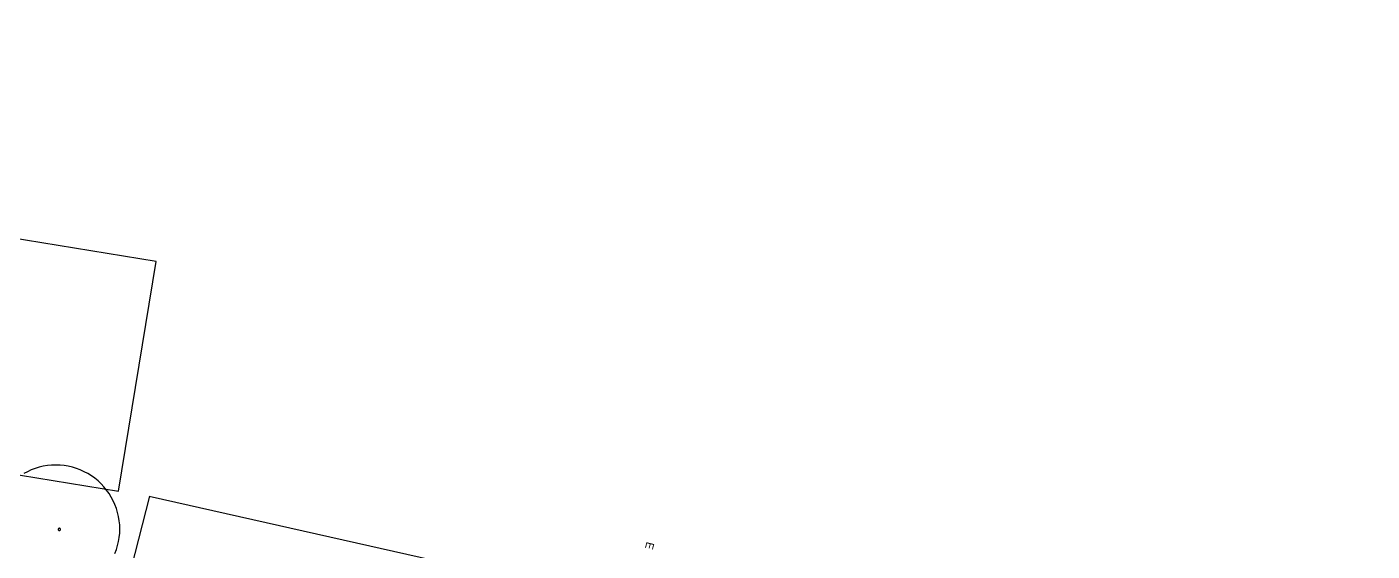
# Model space of a CAD drawing. Header units: inches. Extents: x -3368894 to 5148796, y 84 to 10864301.
# Drawn here: x 503058.2 to 503142.2, y 4346470.2 to 4346503 of the extents above; entities that cross this region are included whole.
import ezdxf

# ---------------------------------------------------------------- set-up
doc = ezdxf.new("R2010")
doc.units = ezdxf.units.IN
doc.header["$MEASUREMENT"] = 0
for name, color, linetype, lineweight in [('cm_alberi in secondo piano', 252, 'Continuous', 9), ('cm_quote', 174, 'Continuous', 0), ('cp_piattaforme volumi_linea', 4, 'Continuous', 25)]:
    doc.layers.add(name, color=color, linetype=linetype, lineweight=lineweight)
doc.layers.add('cp_alberi_linea', color=103, linetype='Continuous')
doc.styles.get("Standard").update_dxf_attribs({"font": 'GOTHIC.TTF'})
doc.dimstyles.new('Quote 200', dxfattribs={"dimtxt": 0.5, "dimasz": 0.2, "dimexe": 1.25, "dimexo": 0.625, "dimgap": 0.2, "dimtad": 1, "dimzin": 1, "dimtxsty": 'Standard', "dimblk": 'ARCHTICK', "dimcen": 2.5, "dimse1": 1, "dimse2": 1, "dimazin": 0, "dimtfac": 1, "dimtmove": 0, "dimatfit": 3, "dimldrblk": 'NONE', "dimfxl": 1, "dimlwd": 0, "dimarcsym": 0})

# ---------------------------------------------------------------- blocks, each defined once
blk = doc.blocks.new('_ArchTick')
at = {"color": 0, "linetype": 'ByBlock', "const_width": 0.15}
blk.add_lwpolyline([(-0.5, -0.5), (0.5, 0.5)], dxfattribs=at)
blk = doc.blocks.new('*D263')
at = {"layer": 'cm_quote', "color": 0, "lineweight": 0, "transparency": 16777216}
for p, q in [((-3368891.703, 8689622.26), (-929594.242, 10864300.067)), ((-3368894.34, 8689619.909), (-3368891.703, 8689622.26))]:
    blk.add_line(p, q, dxfattribs=at)
at = {"layer": 'DEFPOINTS', "color": 0, "transparency": 16777216}
for p in [(-3368891.703, 8689622.26), (503231.569, 4346330.378), (503228.933, 4346328.028)]:
    blk.add_point(p, dxfattribs=at)
at = {"layer": 'cm_quote', "color": 0, "lineweight": 0, "transparency": 16777216, "xscale": 0.2, "yscale": 0.2, "zscale": 0.2}
for p, rotation in [((-3368891.703, 8689622.26), 41.71758129249201), ((-3368894.34, 8689619.909), 221.717581292492)]:
    blk.add_blockref('_ArchTick', p, dxfattribs=dict(at, rotation=rotation))
at = {"layer": 'cm_quote', "color": 0, "transparency": 16777216, "insert": (-929595.199, 10864299.865), "char_height": 0.5, "attachment_point": 5, "rotation": 41.71758}
blk.add_mtext('3,53', dxfattribs=at)
blk = doc.blocks.new('_None')

msp = doc.modelspace()

# ---------------------------------------------------------------- linework, layer by layer
at = {"layer": 'cp_alberi_linea'}
msp.add_lwpolyline([(503063.659, 4346470.076), (503063.751, 4346470.321), (503063.827, 4346470.572), (503063.887, 4346470.826), (503063.93, 4346471.085), (503063.955, 4346471.345), (503063.964, 4346471.607), (503063.955, 4346471.868), (503063.93, 4346472.129), (503063.887, 4346472.387), (503063.827, 4346472.642), (503063.751, 4346472.893), (503063.659, 4346473.138), (503063.551, 4346473.376), (503063.428, 4346473.607), (503063.29, 4346473.829), (503063.137, 4346474.042), (503062.971, 4346474.244), (503062.792, 4346474.435), (503062.601, 4346474.614), (503062.399, 4346474.78), (503062.186, 4346474.933), (503061.964, 4346475.071), (503061.733, 4346475.194), (503061.494, 4346475.302), (503061.249, 4346475.395), (503060.999, 4346475.47), (503060.744, 4346475.53), (503060.486, 4346475.573), (503060.225, 4346475.598), (503059.964, 4346475.607), (503059.702, 4346475.598), (503059.442, 4346475.573), (503059.183, 4346475.53), (503058.928, 4346475.47), (503058.678, 4346475.395), (503058.433, 4346475.302), (503058.195, 4346475.194), (503057.964, 4346475.071)], dxfattribs=at)
msp.add_lwpolyline([(503060.253, 4346471.583), (503060.253, 4346471.588), (503060.252, 4346471.592), (503060.252, 4346471.597), (503060.251, 4346471.601), (503060.249, 4346471.606), (503060.248, 4346471.61), (503060.246, 4346471.614), (503060.244, 4346471.618), (503060.241, 4346471.622), (503060.239, 4346471.626), (503060.236, 4346471.629), (503060.232, 4346471.633), (503060.229, 4346471.636), (503060.226, 4346471.639), (503060.222, 4346471.641), (503060.218, 4346471.644), (503060.214, 4346471.646), (503060.21, 4346471.648), (503060.205, 4346471.65), (503060.201, 4346471.651), (503060.197, 4346471.652), (503060.192, 4346471.653), (503060.188, 4346471.653), (503060.183, 4346471.653), (503060.178, 4346471.653), (503060.174, 4346471.653), (503060.169, 4346471.652), (503060.165, 4346471.651), (503060.16, 4346471.65), (503060.156, 4346471.648), (503060.152, 4346471.646), (503060.148, 4346471.644), (503060.144, 4346471.641), (503060.14, 4346471.639), (503060.137, 4346471.636), (503060.133, 4346471.633), (503060.13, 4346471.629), (503060.127, 4346471.626), (503060.125, 4346471.622), (503060.122, 4346471.618), (503060.12, 4346471.614), (503060.118, 4346471.61), (503060.117, 4346471.606), (503060.115, 4346471.601), (503060.114, 4346471.597), (503060.113, 4346471.592), (503060.113, 4346471.588), (503060.113, 4346471.583), (503060.113, 4346471.579), (503060.113, 4346471.574), (503060.114, 4346471.57), (503060.115, 4346471.565), (503060.117, 4346471.561), (503060.118, 4346471.556), (503060.12, 4346471.552), (503060.122, 4346471.548), (503060.125, 4346471.544), (503060.127, 4346471.541), (503060.13, 4346471.537), (503060.133, 4346471.534), (503060.137, 4346471.531), (503060.14, 4346471.528), (503060.144, 4346471.525), (503060.148, 4346471.523), (503060.152, 4346471.52), (503060.156, 4346471.518), (503060.16, 4346471.517), (503060.165, 4346471.515), (503060.169, 4346471.514), (503060.174, 4346471.514), (503060.178, 4346471.513), (503060.183, 4346471.513), (503060.188, 4346471.513), (503060.192, 4346471.514), (503060.197, 4346471.514), (503060.201, 4346471.515), (503060.205, 4346471.517), (503060.21, 4346471.518), (503060.214, 4346471.52), (503060.218, 4346471.523), (503060.222, 4346471.525), (503060.226, 4346471.528), (503060.229, 4346471.531), (503060.232, 4346471.534), (503060.236, 4346471.537), (503060.239, 4346471.541), (503060.241, 4346471.544), (503060.244, 4346471.548), (503060.246, 4346471.552), (503060.248, 4346471.556), (503060.249, 4346471.561), (503060.251, 4346471.565), (503060.252, 4346471.57), (503060.252, 4346471.574), (503060.253, 4346471.579)], close=True, dxfattribs=at)
at = {"layer": 'cp_piattaforme volumi_linea'}
msp.add_lwpolyline([(503056.014, 4346490.005), (503053.657, 4346475.648), (503063.872, 4346473.971), (503066.229, 4346488.328)], close=True, dxfattribs=at)
msp.add_lwpolyline([(503065.81, 4346473.653), (503063.296, 4346463.797)], dxfattribs=at)
msp.add_lwpolyline([(503065.801, 4346473.654), (503110.123, 4346463.689, -0.083914), (503112.773, 4346462.512), (503130.753, 4346450.596), (503131.141, 4346450.319), (503131.577, 4346449.959), (503131.922, 4346449.629), (503157.263, 4346423.678), (503167.727, 4346412.962), (503191.803, 4346388.307), (503231.863, 4346352.485), (503243.987, 4346365.924)], format="xyb", dxfattribs=at)

# ---------------------------------------------------------------- texts
at = {"layer": 'cm_alberi in secondo piano', "insert": (503097.377, 4346470.717), "char_height": 0.5, "attachment_point": 1, "rotation": 255.71218}
msp.add_mtext_dynamic_manual_height_columns('E', width=4.59023, gutter_width=1, heights=[0], dxfattribs=at)

# ---------------------------------------------------------------- dimensions: what is measured, and where the dimension line sits
at = {"layer": 'cm_quote'}
dim = msp.add_linear_dim(base=(-3368891.703, 8689622.26), p1=(503228.933, 4346328.028), p2=(503231.569, 4346330.378), angle=41.71758, dimstyle='Quote 200', dxfattribs=at)
dim.commit()
dim.dimension.update_dxf_attribs({"geometry": '*D263', "text_midpoint": (-929594.876, 10864299.502), "dimtype": 161})

doc.saveas('drawing.dxf')
